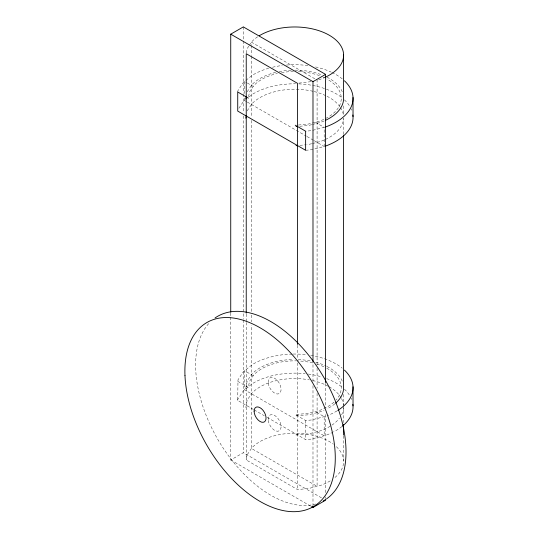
<?xml version="1.0" encoding="UTF-8"?>
<svg xmlns="http://www.w3.org/2000/svg" width="538" height="538" viewBox="0 0 538 538"><rect width="100%" height="100%" fill="white"/><g stroke="black" fill="none" stroke-linecap="round" stroke-linejoin="round"><path stroke-width="0.4" stroke-dasharray="2.69 2.02" d="M237.722 91.991L237.984 90.539L243.438 82.334L244.588 81.42L246.646 82.603M246.364 52.993L247.157 48.622L248.865 46.046M248.63 96.632L249.45 92.126L253.801 85.576A46.544 26.873 0 0 1 277.373 73.45M253.452 409.479L237.722 400.4L237.984 379.862L243.438 371.657L252.383 364.542A58.333 33.679 0 0 1 292.322 354.065M237.722 400.4L237.984 398.947L243.438 390.736L252.383 383.621A58.333 33.679 0 0 1 305.174 373.668M245.826 388.463L247.157 381.133L251.73 374.253A48.904 28.232 0 0 1 293.412 359.492M245.826 407.548L247.157 400.218L251.73 393.332A48.904 28.232 0 0 1 309.384 379.862M330.197 480.878A48.904 28.232 0 0 1 320.278 485.518L308.617 488.524L297.46 489.546L246.236 459.97L247.157 454.872L251.73 447.993A48.904 28.232 0 0 1 333.372 444.166M249.296 45.407L251.73 41.742A48.904 28.232 0 0 1 258.509 36.228M247.157 91.81L251.73 84.93A48.904 28.232 0 0 1 275.987 72.307M238.899 108.259L243.438 101.42L244.588 100.498L244.588 97.183M247.157 110.895L251.73 104.016A48.904 28.232 0 0 1 313.412 91.386M245.886 80.384L252.383 75.219A58.333 33.679 0 0 1 268.65 68.259M249.134 96.887L252.383 94.305A58.333 33.679 0 0 1 295.557 83.8M230.735 317.212L230.735 459.99L243.331 452.72L321.939 498.107M310.93 81.675L297.46 83.296M318.684 79.678L320.278 79.268A48.904 28.232 0 0 0 324.784 77.465M311.704 124.661L308.617 125.455L299.054 126.336M312.47 124.466L320.278 122.456A48.904 28.232 0 0 0 324.784 120.653M305.631 150.284L311.3 149.759L324.172 146.45L324.172 127.365L311.3 130.673L305.631 131.198M311.704 143.747L307.023 144.688M312.47 143.552L320.278 141.541A48.904 28.232 0 0 0 324.784 139.739M298.348 125.031L307.951 124.15L319.047 121.299A46.544 26.873 0 0 0 326.734 78.891M299.854 145.347L306.23 144.762M296.014 415.935L308.617 414.778L320.278 411.778A48.904 28.232 0 0 0 324.051 410.299M333.943 402.168A46.544 26.873 0 0 1 319.047 410.615L307.951 413.473L295.261 414.536L305.631 420.521L311.3 419.996L325.208 416.419A58.333 33.679 0 0 0 326.808 415.834M296.014 435.02L308.617 433.863L320.278 430.864A48.904 28.232 0 0 0 339.391 418.275M267.157 417.387L305.631 439.6L311.3 439.082L325.208 435.504A58.333 33.679 0 0 0 332.908 432.249M247.325 83L253.243 86.416M315.322 122.254L324.172 127.365M244.588 100.498L246.646 101.689M247.325 102.079L306.27 136.114M306.99 136.531L313.486 140.277M314.205 140.694L324.172 146.45M253.243 375.739L244.588 370.743L244.588 389.821L324.172 435.767L324.172 416.688L315.322 411.577M237.722 381.314L248.361 387.454L249.45 381.449L253.801 374.899A46.544 26.873 0 0 1 295.9 360.85M254.171 409.895L264.272 415.726M230.735 459.99L310.809 506.218M343.594 105.939L343.594 115.065M343.594 134.345L343.594 118.4A48.904 28.232 0 0 1 325.503 139.409M343.594 394.428L343.594 405.215M343.594 406.042L343.594 422.606M343.594 435.861L343.594 460.703M325.584 383.466L325.584 407.824M325.584 414.542L325.584 492.647M325.584 496.85L325.584 498.531M317.09 364.764L317.09 80.088L251.434 42.186L251.434 44.674M317.09 368.12L317.09 388.261M317.09 393.298L317.09 486.339L251.434 448.436L251.434 325.174M312.988 381.496L312.988 363.015A46.544 26.873 0 0 0 296.707 360.863M312.988 385.692L312.988 504.96M305.631 420.521L305.631 439.6M297.46 345.302L297.46 358.732M297.46 362.928L297.46 489.546M251.434 45.508L251.434 55.475M251.434 56.302L251.434 117.042M251.434 120.398L251.434 311.751M251.434 315.107L251.434 321.818M246.236 314.051L246.236 321.603M246.236 322.444L246.236 459.97M244.588 81.42L244.588 93.861M243.331 26.9L243.331 93.249M243.331 94.089L243.331 112.57M243.331 115.926L243.331 319.182M243.331 320.016L243.331 452.72M230.735 313.008L230.735 316.371M298.772 83.881A58.333 33.679 0 0 1 342.195 97.916M344.434 99.866A58.333 33.679 0 0 1 349.539 105.973M351.011 108.663A58.333 33.679 0 0 1 351.67 110.216M272.531 67.243A58.333 33.679 0 0 1 282.215 65.495M286.404 65.058A58.333 33.679 0 0 1 308.308 65.643M315.591 66.947A58.333 33.679 0 0 1 331.267 72.146M332.007 72.495A58.333 33.679 0 0 1 342.195 78.83M281.475 72.63A46.544 26.873 0 0 1 293.472 71.527M298.341 71.601A46.544 26.873 0 0 1 320.117 75.871M323.183 77.136A46.544 26.873 0 0 1 324.649 77.815M279.188 71.615A48.904 28.232 0 0 1 292.618 70.182M294.999 70.155A48.904 28.232 0 0 1 321.932 74.937M327.017 77.196A48.904 28.232 0 0 1 342.323 91.937M314.205 91.581A48.904 28.232 0 0 1 326.324 95.932M327.017 96.282A48.904 28.232 0 0 1 340.063 106.914M340.487 107.539A48.904 28.232 0 0 1 343.439 115.092M341.919 426.58A58.333 33.679 0 0 1 333.627 431.88M308.308 374.045A58.333 33.679 0 0 1 321.785 376.963M326.606 378.597A58.333 33.679 0 0 1 342.195 387.239M344.434 389.189A58.333 33.679 0 0 1 349.539 395.295M351.011 397.985A58.333 33.679 0 0 1 351.67 399.539M337.037 410.884A58.333 33.679 0 0 1 327.602 415.524M293.163 354.044A58.333 33.679 0 0 1 306.747 354.757M310.749 355.336A58.333 33.679 0 0 1 342.195 368.153M326.734 368.214A46.544 26.873 0 0 1 336.189 399.909M316.902 364.091A46.544 26.873 0 0 1 324.649 367.138M341.596 398.766A48.904 28.232 0 0 1 341.61 414.798M312.618 380.521A48.904 28.232 0 0 1 328.362 386.311M329.115 386.735A48.904 28.232 0 0 1 341.253 398.127M334.905 403.789A48.904 28.232 0 0 1 326.909 408.961M298.2 359.552A48.904 28.232 0 0 1 311.818 361.26M315.759 362.229A48.904 28.232 0 0 1 326.324 366.176M327.017 366.519A48.904 28.232 0 0 1 342.323 381.26M336.398 446.695A48.904 28.232 0 0 1 334.286 478.04M315.692 503.998A106.342 61.399 60 0 1 218.246 440.138A106.342 61.399 60 0 1 209.49 322.76M268.26 383.137A9.112 5.266 60 0 0 278.664 393.823A9.112 5.266 60 0 0 276.969 380.104A9.112 5.266 60 0 0 268.26 383.137M268.26 420.353A9.112 5.266 60 0 0 278.664 431.039A9.112 5.266 60 0 0 276.969 417.32A9.112 5.266 60 0 0 268.26 420.353"/><path stroke-width="0.81" d="M245.826 99.14L246.236 96.907M245.826 118.226L246.236 115.986M230.735 312.168L230.735 34.17L243.331 26.9L325.584 74.385L325.584 382.626M230.735 34.17L312.988 81.655L325.584 74.385M311.536 506.635L312.988 507.475L325.584 500.205M296.014 126.612L297.46 126.477M296.014 145.697L297.46 145.563M248.361 98.131L237.722 91.991L237.722 111.077L305.631 150.284L305.631 131.198L295.261 125.213M353.022 97.492L353.022 116.578M353.022 386.815L353.022 405.901M343.594 54.452L343.594 97.64A48.904 28.232 0 0 1 325.503 120.324M343.594 135.186L343.594 386.963A48.904 28.232 0 0 1 335.504 403.278M343.594 424.267L343.594 435.034M312.988 81.655L312.988 362.175M312.988 505.801L312.988 507.475M297.46 344.468L297.46 83.296L246.236 53.719L246.236 313.21M352.881 114.984A58.333 33.679 0 0 1 325.208 146.181M344.434 80.781A58.333 33.679 0 0 1 325.208 127.096M352.881 404.307A58.333 33.679 0 0 1 342.551 426.062M344.434 370.104A58.333 33.679 0 0 1 337.777 410.427M259.229 35.777A48.904 28.232 0 0 1 330.608 36.033A48.904 28.232 0 0 1 325.503 77.136M215.025 317.985A106.342 61.399 60 0 1 321.233 373.09A106.342 61.399 60 0 1 326.62 498.834M325.961 499.284A106.342 61.399 60 0 1 323.217 500.945M254.104 411.16A8.453 4.882 60 0 0 263.069 422.317A8.453 4.882 60 0 0 263.069 410.36A8.453 4.882 60 0 0 254.104 411.16M184.978 375.652A106.342 61.399 60 0 0 300.924 511.1A106.342 61.399 60 0 0 294.333 357.091A106.342 61.399 60 0 0 184.978 375.652"/></g></svg>
